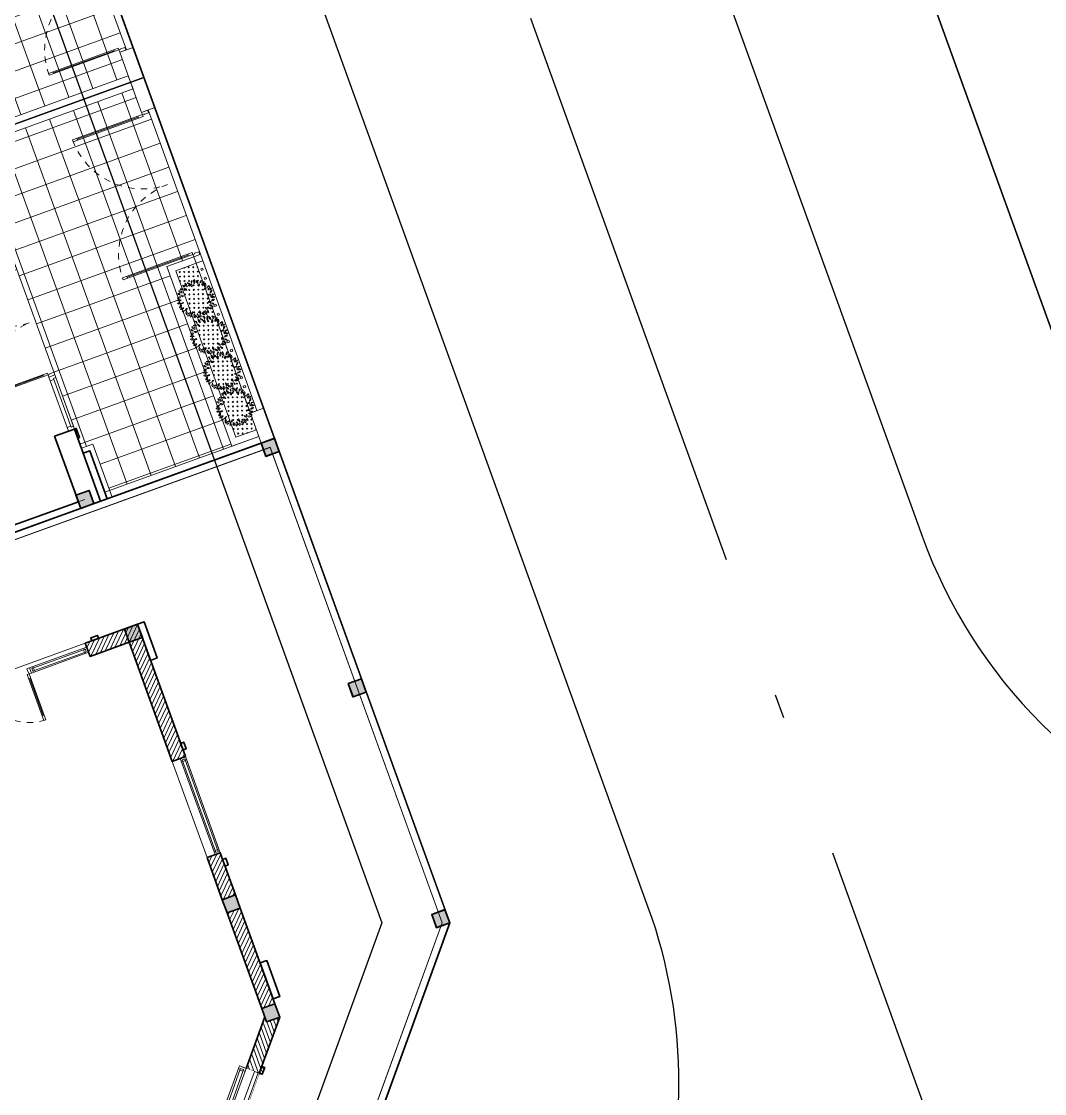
# Model space of a CAD drawing. Header units: millimetres. Extents: x 567980 to 569372, y 2065777 to 2066674.
# Drawn here: x 568729.14 to 568745.13, y 2066245.35 to 2066262.11 of the extents above; entities that cross this region are included whole.
import ezdxf

# ---------------------------------------------------------------- set-up
doc = ezdxf.new("R2010")
doc.units = ezdxf.units.MM
for name, pattern in [('ACAD_ISO10W100', [18.5, 12, -3, 0.5, -3]), ('CENTER', [3, 1.5, -0.5, 0.5, -0.5]), ('HIDDEN', [0.75, 0.5, -0.25]), ('HIDDEN2', [0.1875, 0.125, -0.0625])]:
    doc.linetypes.add(name, pattern=pattern)
for name, color, linetype, lineweight in [('A-CAY', 76, 'Continuous', 13), ('A-COT VACH', 2, 'Continuous', 35), ('A-CUA', 25, 'Continuous', 5), ('A-DIM', 251, 'Continuous', 15), ('A-HATCH', 251, 'Continuous', 5), ('A-NET KHUAT', 250, 'HIDDEN', 9), ('A-NET THAY', 125, 'Continuous', 18), ('A-TRUC', 250, 'CENTER', 5), ('A-TUONG', 255, 'Continuous', 35), ('boDnv', 54, 'Continuous', 25)]:
    doc.layers.add(name, color=color, linetype=linetype, lineweight=lineweight)
for name, color, linetype in [('BoThamCo', 94, 'Continuous'), ('ChiaLo', 128, 'CENTER'), ('datOlienke', 42, 'Continuous'), ('LogDg', 7, 'Continuous'), ('LoLK', 6, 'Continuous'), ('TimDg', 222, 'Continuous'), ('ViaHeS', 32, 'Continuous')]:
    doc.layers.add(name, color=color, linetype=linetype)
doc.styles.add('rms', font='romans.shx', dxfattribs={"width": 0.7, "bigfont": 'vns.shx'})
doc.linetypes.add('ADL', pattern='A,0.125,-0.15,["++",rms,S=0.5,R=0,X=0,Y=-0.2245],-1.35,1.125', length=2.75)
pattern_1 = [(45.000061, (-261.709484, 750.471243), (-0.039774799, 0.039774714), [])]

# ---------------------------------------------------------------- blocks, each defined once
blk = doc.blocks.new('NEN')
at = {"layer": 'boDnv', "color": 10, "linetype": 'ADL', "ltscale": 0.25}
blk.add_lwpolyline([(9.135, -145.213), (3.993, -143.345), (-37.434, -28.806), (-34.864, -22.833), (-8.048, -11.144), (-2.559, -13.506), (37.289, -123.679), (34.915, -130.214)], close=True, dxfattribs=at)
at = {"layer": 'BoThamCo'}
blk.add_lwpolyline([(25.78, -0.755), (18.959, 1.719), (12.14, -1.254), (9.257, -7.953), (48.895, -117.546), (54.917, -119.734), (74.12, -108.562), (76.205, -101.576)], close=True, dxfattribs=at)
at = {"layer": 'ChiaLo', "ltscale": 5}
for points in [[(-4.044, -124.065), (33.571, -110.46)], [(-2.003, -129.707), (35.612, -116.102)]]:
    blk.add_lwpolyline(points, dxfattribs=at)
at = {"layer": 'datOlienke'}
blk.add_lwpolyline([(9.234, -146.312), (3.211, -144.125), (-38.509, -28.774), (-35.626, -22.074), (-8.05, -10.054), (-1.766, -12.758), (38.353, -123.68), (35.731, -130.896)], close=True, dxfattribs=at)
at = {"layer": 'LogDg'}
for points in [[(57.283, -121.828), (75.893, -111.001, 0.395833), (79.025, -100.508), (28.348, 0.817, 0.398858), (17.996, 4.572), (10.657, 1.373, 0.395588), (6.33, -8.682), (45.737, -117.634, 0.467936)], [(-9.552, -7.434), (-39.866, -20.643, 0.395629), (-44.194, -30.698), (-2.582, -145.746, 0.467936), (8.964, -149.94), (37.955, -133.073, 0.362457), (41.455, -123.437), (1.167, -12.047, 0.433046)]]:
    blk.add_lwpolyline(points, format="xyb", close=True, dxfattribs=at)
at = {"layer": 'LoLK'}
for points in [[(33.571, -110.46), (31.53, -104.817), (12.723, -111.62), (14.764, -117.262)], [(35.612, -116.102), (33.571, -110.46), (14.764, -117.262), (16.804, -122.904)], [(38.353, -123.68), (35.612, -116.102), (25.268, -119.843), (30.389, -134.004), (35.731, -130.896)]]:
    blk.add_lwpolyline(points, close=True, dxfattribs=at)
at = {"layer": 'TimDg', "linetype": 'ACAD_ISO10W100', "ltscale": 0.75}
blk.add_lwpolyline([(47.399, -131.05), (0, 0)], dxfattribs=at)
at = {"layer": 'ViaHeS'}
for points in [[(48.895, -117.546), (9.257, -7.953), (12.14, -1.254), (18.959, 1.719), (25.78, -0.755), (76.205, -101.576), (74.12, -108.562), (54.917, -119.734)], [(9.234, -146.312), (3.211, -144.125), (-38.509, -28.774), (-35.626, -22.074), (-8.05, -10.054), (-1.766, -12.758), (38.353, -123.68), (35.731, -130.896)]]:
    blk.add_lwpolyline(points, close=True, dxfattribs=at)
blk = doc.blocks.new('NEN I02')
at = {"layer": 'datOlienke'}
blk.add_lwpolyline([(4.105, 4.919), (0, 0), (-122.664, 0), (-127.984, 4.99), (-129.908, 35.01), (-125.228, 40), (-7.274, 40), (-1.379, 35.081)], close=True, dxfattribs=at)
at = {"layer": 'LoLK'}
for points in [[(-21.332, 40), (-27.332, 40), (-27.332, 20), (-21.332, 20)], [(-15.332, 40), (-21.332, 40), (-21.332, 20), (-15.332, 20)], [(-7.274, 40), (-15.332, 40), (-15.332, 29), (-0.274, 29), (-1.379, 35.081)]]:
    blk.add_lwpolyline(points, close=True, dxfattribs=at)
blk = doc.blocks.new('cot 220')
at = {"layer": 'A-COT VACH'}
h = blk.add_hatch(color=256, dxfattribs=at)
h.dxf.hatch_style = 1
h.paths.add_polyline_path([(110, 110), (-110, 110), (-110, -110), (110, -110)])
blk.add_lwpolyline([(-110, -110), (110, -110), (110, 110), (-110, 110)], close=True, dxfattribs=at)
blk = doc.blocks.new('C I4')
at = {"layer": 'A-NET THAY'}
for points in [[(0, 3049), (0, 0), (6081, 1106), (11000, 7000), (11000, 15058), (0, 15058), (0, 13058)], [(110, 3049), (110, 132), (6022, 1207), (10890, 7040), (10890, 14948), (110, 14948), (110, 13058)]]:
    blk.add_lwpolyline(points, dxfattribs=at)
at = {"layer": 'A-COT VACH', "xscale": -1}
for p in [(10890, 14948), (10890, 10948), (10890, 7110)]:
    blk.add_blockref('cot 220', p, dxfattribs=at)
blk = doc.blocks.new('*U375')
for p, q in [((90, -100), (50, -100)), ((70, -100), (70, -917)), ((2043, -100), (2083, -100)), ((2063, -100), (2063, -917)), ((90, -917), (50, -917)), ((2043, -917), (2083, -917))]:
    blk.add_line(p, q)
for points in [[(0, 113), (60, 113), (60, 40), (50, 40), (50, 0), (0, 0)], [(50, 0), (90, 0), (90, -1017), (50, -1017)], [(2083, 0), (2043, 0), (2043, -1017), (2083, -1017)], [(2133, 113), (2073, 113), (2073, 40), (2083, 40), (2083, 0), (2133, 0)]]:
    blk.add_lwpolyline(points, close=True)
at = {"linetype": 'HIDDEN2'}
for centre, start, end in [((50, 0), 270, 0), ((2083, 0), 180, 270)]:
    blk.add_arc(centre, 1017, start, end, dxfattribs=at)
blk = doc.blocks.new('*U368')
at = {"layer": 'A-CUA', "color": 32}
for points in [[(60, -40), (45, -40), (45, -18), (0, -18), (0, -40), (0, -40), (0, -82), (0, -82), (0, -103), (45, -103), (45, -82), (60, -82)], [(30, -82), (60, -82), (60, -40), (30, -40)], [(890, -40), (905, -40), (905, -18), (950, -18), (950, -40), (950, -40), (950, -82), (950, -82), (950, -103), (905, -103), (905, -82), (890, -82)], [(920, -82), (890, -82), (890, -40), (920, -40)]]:
    blk.add_lwpolyline(points, close=True, dxfattribs=at)
at = {"layer": 'A-CUA', "color": 37, "lineweight": -2}
for points in [[(45, -18), (905, -18), (905, -40), (45, -40)], [(45, -82), (905, -82), (905, -103), (45, -103)]]:
    blk.add_lwpolyline(points, close=True, dxfattribs=at)
blk = doc.blocks.new('*U374')
at = {"layer": 'A-CUA', "color": 32}
for points in [[(60, -40), (45, -40), (45, -18), (0, -18), (0, -40), (0, -40), (0, -82), (0, -82), (0, -103), (45, -103), (45, -82), (60, -82)], [(30, -82), (60, -82), (60, -40), (30, -40)], [(1540, -40), (1555, -40), (1555, -18), (1600, -18), (1600, -40), (1600, -40), (1600, -82), (1600, -82), (1600, -103), (1555, -103), (1555, -82), (1540, -82)], [(1570, -82), (1540, -82), (1540, -40), (1570, -40)]]:
    blk.add_lwpolyline(points, close=True, dxfattribs=at)
at = {"layer": 'A-CUA', "color": 37, "lineweight": -2}
for points in [[(45, -18), (1555, -18), (1555, -40), (45, -40)], [(45, -82), (1555, -82), (1555, -103), (45, -103)]]:
    blk.add_lwpolyline(points, close=True, dxfattribs=at)
blk = doc.blocks.new('*U398')
at = {"layer": 'A-CUA', "color": 32}
for points in [[(60, -40), (45, -40), (45, -10), (0, -10), (0, -40), (0, -40), (0, -90), (0, -90), (0, -120), (45, -120), (45, -90), (60, -90)], [(30, -90), (60, -90), (60, -40), (30, -40)], [(592, -90), (562, -90), (562, -40), (592, -40)], [(622, -90), (607, -90), (607, -40), (622, -40), (622, -10), (577, -10), (577, -40), (592, -40), (592, -90), (577, -90), (577, -120), (622, -120)], [(607, -90), (637, -90), (637, -40), (607, -40)], [(1140, -40), (1155, -40), (1155, -10), (1200, -10), (1200, -40), (1200, -40), (1200, -90), (1200, -90), (1200, -120), (1155, -120), (1155, -90), (1140, -90)], [(1170, -90), (1140, -90), (1140, -40), (1170, -40)]]:
    blk.add_lwpolyline(points, close=True, dxfattribs=at)
at = {"layer": 'A-CUA', "color": 37, "lineweight": -2}
for points in [[(45, -10), (577, -10), (577, -40), (45, -40)], [(45, -90), (577, -90), (577, -120), (45, -120)], [(1155, -10), (622, -10), (622, -40), (1155, -40)], [(1155, -90), (622, -90), (622, -120), (1155, -120)]]:
    blk.add_lwpolyline(points, close=True, dxfattribs=at)
blk = doc.blocks.new('phào cửa')
at = {"layer": 'A-HATCH'}
h = blk.add_hatch(dxfattribs=at)
h.set_pattern_fill('ANSI31', color=256, scale=250)
h.set_pattern_definition([(45, (-237697.46, 7620.01), (-22.097087, 22.097087), [])])
h.paths.add_polyline_path([(0, 0), (0, 110), (-50, 110), (-50, 0)])
at = {"layer": 'A-TUONG'}
blk.add_lwpolyline([(0, 0), (0, 110), (-50, 110), (-50, 0)], close=True, dxfattribs=at)
blk = doc.blocks.new('S1200 CÓ LAN CAN')
at = {"layer": 'A-NET THAY'}
blk.add_lwpolyline([(0, 110), (1200, 110), (1200, -220), (0, -220)], close=True, dxfattribs=at)
blk.add_wipeout([(0, 110), (0, -220), (1200, -220), (1200, 110)]).dxf.layer = 'A-NET KHUAT'
at = {"layer": 'A-DIM'}
blk.add_lwpolyline([(0, -140), (0, -200), (1200, -200), (1200, -140)], close=True, dxfattribs=at)
at = {"layer": 'A-CUA', "rotation": 359.9802678828873}
blk.add_blockref('*U398', (0, 120, 0), dxfattribs=at)
at = {"layer": 'A-TUONG', "rotation": 90.00845851323635}
blk.add_blockref('phào cửa', (0, -220, 0), dxfattribs=at)
at = {"layer": 'A-TUONG', "xscale": -1, "rotation": 269.9915414867637}
blk.add_blockref('phào cửa', (1200, -220, 0), dxfattribs=at)
blk = doc.blocks.new('cum t1 dh i')
at = {"layer": 'A-HATCH'}
h = blk.add_hatch(dxfattribs=at)
h.set_pattern_fill('ANSI31', color=256, scale=0.45, angle=0.0001)
h.set_pattern_definition(pattern_1)
h.paths.add_polyline_path([(37, -4.207), (36.78, -4.207), (36.78, -2.227), (36.13, -2.227), (36.13, -2.007), (37, -2.007)])
h = blk.add_hatch(dxfattribs=at)
h.set_pattern_fill('ANSI31', color=256, scale=0.45, angle=0.0001)
h.set_pattern_definition(pattern_1)
h.paths.add_polyline_path([(36.78, -5.807), (37, -5.807), (37, -6.507), (36.78, -6.507)])
h = blk.add_hatch(dxfattribs=at)
h.set_pattern_fill('ANSI31', color=256, scale=0.45, angle=0.0001)
h.set_pattern_definition(pattern_1)
h.paths.add_polyline_path([(36.78, -6.727), (37, -6.727), (37, -8.318), (36.78, -8.318)])
h = blk.add_hatch(dxfattribs=at)
h.set_pattern_fill('ANSI31', color=256, scale=0.45, angle=45.0001)
h.set_pattern_definition([(90.000061, (-261.709484, 750.471243), (-0.05625, -6e-08), [])])
h.paths.add_polyline_path([(36.221, -9.129), (36.78, -8.458), (36.78, -8.538), (37, -8.538), (36.389, -9.27)])
at = {"layer": 'A-NET THAY'}
blk.add_line((32.63, -2.007), (36.13, -2.007), dxfattribs=at)
blk.add_lwpolyline([(36.78, -5.807), (37, -5.807), (37, -4.207), (36.78, -4.207)], close=True, dxfattribs=at)
at = {"layer": 'A-TUONG'}
blk.add_line((36.78, -5.807), (37, -5.807), dxfattribs=at)
blk.add_lwpolyline([(37, -4.207), (36.78, -4.207), (36.78, -2.227), (36.13, -2.227), (36.13, -2.007), (37, -2.007), (37, -4.207)], dxfattribs=at)
for points in [[(36.24, -2.007), (36.24, -1.957), (36.35, -1.957), (36.35, -2.007)], [(37, -2.607), (37.11, -2.607), (37.11, -2.007), (37, -2.007)], [(37, -3.987), (37.05, -3.987), (37.05, -4.097), (37, -4.097)], [(37, -5.917), (37.05, -5.917), (37.05, -6.027), (37, -6.027)], [(36.78, -6.727), (37, -6.727), (37, -8.318), (36.78, -8.318)], [(37, -8.238), (37.11, -8.238), (37.11, -7.638), (37, -7.638)], [(36.221, -9.129), (36.78, -8.458), (36.78, -8.538), (37, -8.538), (36.389, -9.27)]]:
    blk.add_lwpolyline(points, close=True, dxfattribs=at)
at = {"layer": 'A-TUONG', "elevation": 0}
blk.add_lwpolyline([(36.78, -5.807), (37, -5.807), (37, -6.507), (36.78, -6.507)], close=True, dxfattribs=at)
at = {"layer": 'A-COT VACH', "xscale": 0.001, "yscale": 0.001, "zscale": 0.001, "rotation": 6.109128234503596e-05}
for p in [(36.89, -2.117), (36.89, -6.617), (36.89, -8.428)]:
    blk.add_blockref('cot 220', p, dxfattribs=at)
at = {"layer": 'A-CUA', "extrusion": (0, 0, -1), "xscale": 0.0007500000000000003, "yscale": 0.0007500000000000003, "zscale": -0.0007500000000000002, "rotation": 359.9999389087176}
blk.add_blockref('*U375', (-35.18, -2.159), dxfattribs=at)
at = {"layer": 'A-CUA', "xscale": -0.001, "yscale": 0.001, "zscale": 0.001}
for name, p, rotation in [('*U368', (36.13, -2.056), 6.109128234503596e-05), ('*U374', (37.018, -5.807), 270.0046377939971)]:
    blk.add_blockref(name, p, dxfattribs=dict(at, rotation=rotation))
at = {"layer": 'A-TUONG', "xscale": -0.0009999999999999998, "yscale": 0.0009999999999999998, "zscale": 0.001, "rotation": 50.13263378404255}
blk.add_blockref('S1200 CÓ LAN CAN', (36.233, -9.114), dxfattribs=at)
at = {"layer": 'A-TUONG'}
blk.add_line((35.081, -13.953), (40, -8.058), dxfattribs=at)
at = {"layer": 'A-NET THAY', "xscale": 0.001, "yscale": 0.001, "zscale": 0.001}
blk.add_blockref('C I4', (29, -15.058), dxfattribs=at)
blk = doc.blocks.new('cot gia md a1')
at = {"layer": 'A-NET THAY'}
blk.add_lwpolyline([(880, 0), (880, -190), (0, -190), (0, -110)], dxfattribs=at)
at = {"layer": 'A-TUONG'}
blk.add_lwpolyline([(800, 0), (800, -110), (0, -110), (0, 0)], dxfattribs=at)
blk = doc.blocks.new('phao cua chinh mb a1')
at = {"layer": 'A-TUONG'}
blk.add_lwpolyline([(0, 0), (0, -30), (-150, -30), (-150, 0)], dxfattribs=at)
blk = doc.blocks.new('TRU CONG')
at = {"layer": 'A-NET THAY'}
blk.add_lwpolyline([(0, 0), (500, 0), (500, 220), (0, 220)], close=True, dxfattribs=at)
blk = doc.blocks.new('*U304')
for p, q in [((90, 1450), (50, 1450)), ((70, 100), (70, 1450)), ((3110, 1450), (3150, 1450)), ((3130, 100), (3130, 1450)), ((90, 100), (50, 100)), ((3110, 100), (3150, 100))]:
    blk.add_line(p, q)
for points in [[(50, 0), (90, 0), (90, 1550), (50, 1550)], [(3150, 0), (3110, 0), (3110, 1550), (3150, 1550)], [(0, -133), (60, -133), (60, -40), (50, -40), (50, 0), (0, 0)], [(3200, -133), (3140, -133), (3140, -40), (3150, -40), (3150, 0), (3200, 0)]]:
    blk.add_lwpolyline(points, close=True)
at = {"linetype": 'HIDDEN2'}
for centre, start, end in [((50, 0), 0, 90), ((3150, 0), 90, 180)]:
    blk.add_arc(centre, 1550, start, end, dxfattribs=at)
blk = doc.blocks.new('*U316')
at = {"layer": 'A-NET THAY'}
blk.add_lwpolyline([(-0.015, -0.015), (0.015, -0.015), (0.015, 0.015), (-0.015, 0.015)], close=True, dxfattribs=at)
blk = doc.blocks.new('*U317')
at = {"layer": 'A-NET THAY', "color": 0, "linetype": 'ByBlock', "lineweight": -2, "transparency": 16777216}
for p in [(0, 0), (0.15, 0), (0.3, 0), (0.45, 0), (0.6, 0), (0.75, 0), (0.9, 0), (1.05, 0), (1.2, 0), (1.35, 0), (1.5, 0), (1.65, 0), (1.8, 0), (1.95, 0), (2.1, 0), (2.25, 0)]:
    blk.add_blockref('*U316', p, dxfattribs=at)
blk = doc.blocks.new('mb-cay40')
at = {"color": 0, "linetype": 'ByBlock'}
for centre, radius, start, end in [((-427, 694), 54.1, 146.8151, 244.0193), ((-496, 675), 54.1, 326.8151, 64.0193), ((-300, 710), 100, 149.4737, 231.7586), ((-448, 683), 100, 329.4737, 51.7586), ((-231, 779), 98.1, 192.306, 259.6849), ((-344, 662), 98.1, 12.306, 79.6849), ((-148, 638), 79.7, 145.5248, 220.8327), ((-273, 631), 79.7, 325.5248, 40.8327), ((-136, 737), 62.9, 125.4093, 202.7101), ((-231, 764), 62.9, 305.4093, 22.7101), ((16, 684), 137, 133.8117, 194.3077), ((-211, 749), 137, 313.8117, 14.3077), ((113, 711), 137, 163.4642, 212.7906), ((-134, 676), 137, 343.4642, 32.7906), ((138, 616), 80.6, 104.1004, 168.465), ((40, 710), 80.6, 284.1004, 348.465), ((-680, 301), 102, 69.7201, 135.6489), ((-718, 468), 102, 249.7201, 315.6489), ((-654, 503), 44.2, 163.4933, 274.4697), ((-693, 471), 44.2, 343.4933, 94.4697), ((-542, 597), 98.1, 183.3189, 263.1904), ((-651, 494), 98.1, 3.3189, 83.1904), ((-620, 357), 75.8, 22.5723, 98.3335), ((-561, 461), 75.8, 202.5723, 278.3335), ((-554, 556), 69.9, 25.4537, 116.6852), ((-522, 648), 69.9, 205.4537, 296.6852), ((-390, 597), 66.9, 168.8066, 257.6391), ((-470, 545), 66.9, 348.8066, 77.6391), ((49, 562), 68.8, 103.8914, 198.9039), ((-33, 607), 68.8, 283.8914, 18.9039), ((230, 506), 141, 100.3005, 160.4476), ((72, 692), 141, 280.3005, 340.4476), ((213, 369), 79.6, 86.0282, 161.3698), ((143, 474), 79.6, 266.0282, 341.3698), ((260, 521), 76.9, 122.5817, 207.18), ((150, 551), 76.9, 302.5817, 27.18), ((320, 284), 110, 64.7353, 140.5781), ((282, 453), 110, 244.7353, 320.5781), ((300, 426), 53.5, 59.9815, 155.6676), ((278, 494), 53.5, 239.9815, 335.6676), ((-767, 152), 75.6, 44.2576, 108.5927), ((-736, 277), 75.6, 224.2576, 288.5927), ((-743, 226), 96, 30.9482, 110.5784), ((-695, 365), 96, 210.9482, 290.5784), ((-787, 176), 111, 280.8762, 345.4479), ((-659, 40), 111, 100.8762, 165.4479), ((-690, -39), 87.4, 54.9745, 151.3792), ((-716, 74), 87.4, 234.9745, 331.3792), ((-638, 119), 83.9, 60.5095, 129.292), ((-649, 257), 83.9, 240.5095, 309.292), ((159, -75), 77.3, 28.8072, 103.9199), ((208, 37), 77.3, 208.8072, 283.9199), ((243, 141), 78, 58.8748, 131.2135), ((232, 267), 78, 238.8748, 311.2135), ((314, -59), 90.4, 71.3712, 141.7535), ((272, 83), 90.4, 251.3712, 321.7535), ((293, 25), 97.6, 29.1952, 106.7189), ((350, 166), 97.6, 209.1952, 286.7189), ((359, 242), 79.1, 90.2529, 173.5221), ((280, 330), 79.1, 270.2529, 353.5221), ((344, 142), 53.6, 28.1981, 112.1918), ((371, 217), 53.6, 208.1981, 292.1918), ((-675, -123), 70, 71.8192, 140.0818), ((-707, -12), 70, 251.8192, 320.0818), ((-557, -163), 78, 113.4753, 203.456), ((-660, -123), 78, 293.4753, 23.456), ((-617, 21), 75, 267.1724, 337.2365), ((-551, -83), 75, 87.1724, 157.2365), ((-605, -147), 107, 271.6328, 352.0268), ((-496, -269), 107, 91.6328, 172.0268), ((-473, -294), 49.3, 76.5419, 193.4774), ((-509, -257), 49.3, 256.5419, 13.4774), ((-342, -221), 95.9, 122.8873, 186.7253), ((-489, -152), 95.9, 302.8873, 6.7253), ((-314, -281), 91.1, 159.117, 230.3606), ((-457, -318), 91.1, 339.117, 50.3606), ((-220, -348), 109, 122.117, 201.7275), ((-379, -297), 109, 302.117, 21.7275), ((-170, -364), 62.5, 129.7475, 206.0709), ((-267, -343), 62.5, 309.7475, 26.0709), ((-133, -236), 75.4, 148.7877, 221.5977), ((-253, -247), 75.4, 328.7877, 41.5977), ((-160, -372), 84.6, 5.3196, 80.419), ((-61, -281), 84.6, 185.3196, 260.419), ((100, -278), 148, 165.2071, 218.3217), ((-159, -332), 148, 345.2071, 38.3217), ((-19, -211), 70.3, 353.65, 74.6514), ((70, -151), 70.3, 173.65, 254.6514), ((110, -276), 64.3, 156.7754, 231.288), ((11, -301), 64.3, 336.7754, 51.288), ((113, -290), 96.7, 38.6962, 106.2415), ((162, -137), 96.7, 218.6962, 286.2415), ((133, -213), 116, 6.5487, 76.8911), ((275, -87), 116, 186.5487, 256.8911), ((243, -118), 50.7, 359.2557, 87.6287), ((296, -68), 50.7, 179.2557, 267.6287)]:
    blk.add_arc(centre, radius, start, end, dxfattribs=at)
blk = doc.blocks.new('*U310')
at = {"layer": 'A-CAY', "xscale": 0.0005, "yscale": 0.0005, "zscale": 0.0005, "rotation": 296.5718179110141}
blk.add_blockref('mb-cay40', (-0.044, -0.134), dxfattribs=at)
blk = doc.blocks.new('*U311')
at = {"layer": 'A-NET THAY', "color": 0, "linetype": 'ByBlock', "lineweight": -2, "transparency": 16777216}
for p in [(0, 0), (0.6, 0), (1.2, 0), (1.8, 0)]:
    blk.add_blockref('*U310', p, dxfattribs=at)
blk = doc.blocks.new('*U305')
for p, q in [((90, -100), (50, -100)), ((70, -100), (70, -1050)), ((2310, -100), (2350, -100)), ((2330, -100), (2330, -1050)), ((90, -1050), (50, -1050)), ((2310, -1050), (2350, -1050))]:
    blk.add_line(p, q)
for points in [[(0, 133), (60, 133), (60, 40), (50, 40), (50, 0), (0, 0)], [(2400, 133), (2340, 133), (2340, 40), (2350, 40), (2350, 0), (2400, 0)], [(50, 0), (90, 0), (90, -1150), (50, -1150)], [(2350, 0), (2310, 0), (2310, -1150), (2350, -1150)]]:
    blk.add_lwpolyline(points, close=True)
at = {"linetype": 'HIDDEN2'}
for centre, start, end in [((50, 0), 270, 0), ((2350, 0), 180, 270)]:
    blk.add_arc(centre, 1150, start, end, dxfattribs=at)
blk = doc.blocks.new('*U303')
at = {"ltscale": 10}
for p, q in [((900, 0), (0, 0)), ((855, -60), (45, -60)), ((855, -100), (45, -100))]:
    blk.add_line(p, q, dxfattribs=at)
for points in [[(0, -100), (45, -100), (45, -60), (60, -60), (60, 0), (0, 0)], [(900, -100), (855, -100), (855, -60), (840, -60), (840, 0), (900, 0)]]:
    blk.add_lwpolyline(points, close=True, dxfattribs=at)
blk = doc.blocks.new('MBT1 A1')
at = {"layer": 'A-HATCH'}
h = blk.add_hatch(dxfattribs=at)
h.set_pattern_fill('SQRTMPLT', color=256, scale=0.4, pattern_type=2)
h.set_pattern_definition([(6e-15, (-410.51707, -66.48982), (-3e-17, 0.4), []), (90, (-410.51707, -66.48982), (-0.4, 0), [])])
h.paths.add_polyline_path([(5.89, -17.3), (5.12, -17.3), (5.12, -17.11), (4.95, -17.11), (4.95, -17.14), (4.8, -17.14), (4.8, -17.11), (1.2, -17.11), (1.2, -17.14), (1.05, -17.14), (1.05, -17.11), (0.88, -17.11), (0.88, -17.3), (0.11, -17.3), (0.11, -19.33), (3.1, -19.33), (3.1, -19.78), (3.1, -19.89), (5.5, -19.89), (5.5, -19.78), (5.89, -19.78)])
at = {"layer": 'A-HATCH', "true_color": 0x46cb3a}
h = blk.add_hatch(dxfattribs=at)
h.set_pattern_fill('CROSS', color=95, scale=0.2, angle=-63.4282, double=1)
h.set_pattern_definition([(296.571818, (-410.51707, -66.48982), (0.0670846797, -0.022352757), [0.025, -0.075]), (26.571818, (-410.522656, -66.50659), (0.022352757, 0.0670846797), [0.025, -0.075])])
h.paths.add_polyline_path([(2.99, -19.44), (0.22, -19.44), (0.22, -19.78), (2.99, -19.78)])
at = {"layer": 'A-NET THAY'}
for p, q in [((1.2, -17.11), (4.8, -17.11)), ((3.1, -19.89), (5.5, -19.89)), ((0.5, -20), (5.5, -20))]:
    blk.add_line(p, q, dxfattribs=at)
for points in [[(0, -19.78), (0, -17.22), (0.11, -17.22), (0.11, -19.78)], [(6, -19.78), (6, -17.22), (5.89, -17.22), (5.89, -19.78)], [(0.11, -19.78), (3.1, -19.78), (3.1, -19.33), (0.11, -19.33)], [(0.5, -19.89), (3.1, -19.89), (3.1, -19.78), (0.5, -19.78)], [(2.99, -19.89), (3.1, -19.89), (3.1, -19.78), (2.99, -19.78)]]:
    blk.add_lwpolyline(points, close=True, dxfattribs=at)
blk.add_lwpolyline([(2.99, -19.78), (2.99, -19.44), (0.22, -19.44), (0.22, -19.78)], dxfattribs=at)
at = {"layer": 'A-TRUC', "ltscale": 0.5}
blk.add_line((0.11, -16.89), (0.11, -2.11), dxfattribs=at)
at = {"layer": 'A-TUONG'}
for p, q in [((0, -17.11), (0, -2)), ((0.11, -16.78), (0.11, -12.5)), ((0.11, -16.78), (1.2, -16.78)), ((1.2, -17.11), (1.2, -16.78)), ((0, -17.11), (1.2, -17.11))]:
    blk.add_line(p, q, dxfattribs=at)
at = {"layer": 'A-COT VACH', "xscale": 0.001, "yscale": 0.001, "zscale": 0.001}
blk.add_blockref('cot 220', (0.11, -16.89), dxfattribs=at)
at = {"layer": 'A-CUA', "extrusion": (0, 0, -1), "xscale": 0.0007500000000000045, "yscale": 0.0007500000000000045, "zscale": -0.0007500000000000046, "rotation": 179.9999363377021}
blk.add_blockref('*U305', (-2.1, -17.01), dxfattribs=at)
at = {"layer": 'A-CUA', "xscale": 0.001, "yscale": 0.001, "zscale": 0.001, "rotation": 6.366229791333411e-05}
blk.add_blockref('*U303', (1.2, -17.01), dxfattribs=at)
at = {"layer": 'A-CUA', "extrusion": (0, 0, -1), "xscale": -0.0007500000000000044, "yscale": 0.0007500000000000044, "zscale": -0.0007500000000000044}
blk.add_blockref('*U304', (-3.1, -19.78), dxfattribs=at)
at = {"layer": 'A-NET THAY', "yscale": 0.001, "zscale": 0.001}
for name, p, xscale in [('cot gia md a1', (0, -17.11), 0.001), ('phao cua chinh mb a1', (1.2, -17.11), 0.001), ('TRU CONG', (0, -20), 0.001), ('TRU CONG', (6, -20), -0.001)]:
    blk.add_blockref(name, p, dxfattribs=dict(at, xscale=xscale))
at = {"layer": 'A-NET THAY'}
for name, p in [('*U311', (0.67, -19.587)), ('*U317', (0.62, -19.835))]:
    blk.add_blockref(name, p, dxfattribs=at)
blk = doc.blocks.new('MBT1 IO2')
at = {"layer": 'LoLK', "xscale": -1, "rotation": 180}
blk.add_blockref('MBT1 A1', (-27.332, 20), dxfattribs=at)
at = {"layer": 'LoLK', "rotation": 180}
blk.add_blockref('MBT1 A1', (-15.332, 20), dxfattribs=at)
at = {"layer": 'LoLK', "rotation": 89.99993890871768}
blk.add_blockref('cum t1 dh i', (-15.332, -0.001), dxfattribs=at)
at = {"layer": 'LoLK'}
blk.add_blockref('NEN I02', (0, 0), dxfattribs=at)
blk = doc.blocks.new('CUM CONG A10.9.9.1.8')
at = {"layer": 'A-NET THAY', "xscale": 0.001, "yscale": 0.001, "zscale": 0.001}
blk.add_blockref('C I4', (29, -15.058), dxfattribs=at)
blk = doc.blocks.new('MB CONG KHU A')
at = {"layer": 'LoLK', "rotation": 19.88421774950428}
blk.add_blockref('CUM CONG A10.9.9.1.8', (-49.402, 1.343), dxfattribs=at)

msp = doc.modelspace()

# ---------------------------------------------------------------- block references
at = {"layer": 'boDnv'}
msp.add_blockref('NEN', (568697.481, 2066371.697), dxfattribs=at)

# ---------------------------------------------------------------- next in the draw order: block references
at = {"layer": 'LoLK', "rotation": 289.8842788556047}
msp.add_blockref('MBT1 IO2', (568700.692, 2066227.573), dxfattribs=at)

# ---------------------------------------------------------------- next in the draw order: block references
at = {"layer": 'LoLK'}
msp.add_blockref('MB CONG KHU A', (568744.879, 2066240.648), dxfattribs=at)

doc.saveas('drawing.dxf')
